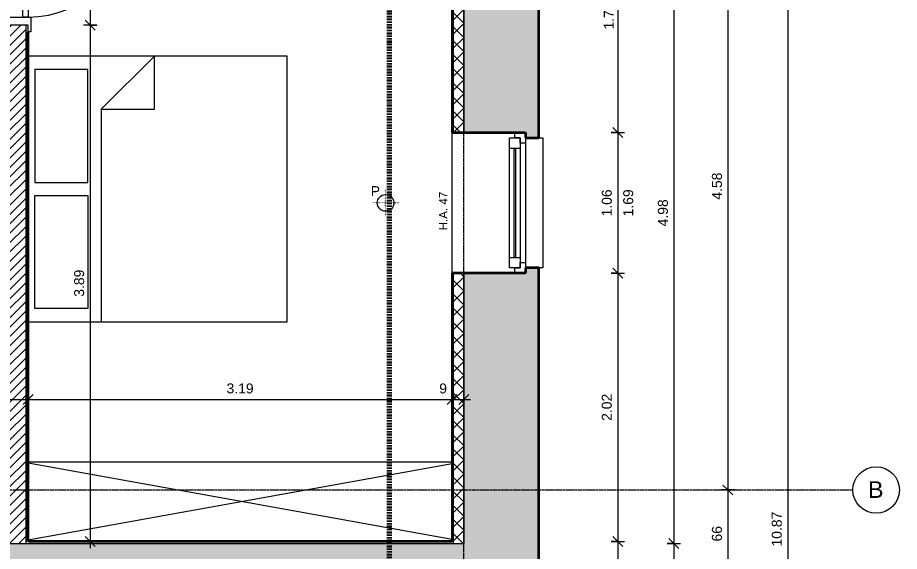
# Model space of a CAD drawing. Header units: millimetres. Extents: x -83 to 30397, y 298 to 25043.
# Drawn here: x 16899 to 23534, y 11403 to 15423 of the extents above; entities that cross this region are included whole.
import ezdxf

# ---------------------------------------------------------------- set-up
doc = ezdxf.new("R2010")
doc.units = ezdxf.units.MM
for name, pattern in [('Dash dot', [21, 10, -5, 1, -5]), ('Dot 1mm', [1, 0, -1]), ('Grid Line', [22.225, 12.7, -3.175, 3.175, -3.175])]:
    doc.linetypes.add(name, pattern=pattern)
for name, color, linetype, lineweight in [('A-ANNO-DIMS', 211, 'Continuous', 9), ('A-ANNO-DIMS-50', 211, 'Continuous', 9), ('A-DETL', 90, 'Continuous', 9), ('A-DOOR', 31, 'Continuous', 9), ('A-DOOR-FRAM', 31, 'Continuous', 18), ('A-GENM', 13, 'Continuous', 9), ('A-GLAZ', 151, 'Continuous', 9), ('A-GLAZ-IDEN', 152, 'Continuous', 18), ('A-WALL', 113, 'Continuous', 9), ('A-WALL-PATT', 111, 'Continuous', 35), ('G-ANNO-SYMB', 111, 'Continuous', 9), ('G-ANNO-TEXT', 231, 'Continuous', 9), ('I-FURN', 30, 'Continuous', 9), ('S-GRID', 1, 'Continuous', 9), ('S-GRID-IDEN', 1, 'Continuous', 9)]:
    doc.layers.add(name, color=color, linetype=linetype, lineweight=lineweight)
doc.styles.add('Arial_6', font='arial.ttf', dxfattribs={"height": 62.5})
doc.styles.add('Arial_7', font='arial.ttf', dxfattribs={"height": 75})
doc.styles.add('Arial_8', font='arial.ttf', dxfattribs={"height": 125})
doc.dimstyles.new('ANNOTATION_1_5MM_BLACK', dxfattribs={"dimscale": 304.8, "dimtxt": 76.519455, "dimasz": 0.246063, "dimexe": 0.164042, "dimexo": 0.0625, "dimgap": 0.065617, "dimtad": 1, "dimdec": 1, "dimlfac": 0.1, "dimrnd": 0.5, "dimdsep": 46, "dimtxsty": 'Arial_7', "dimblk1": 'OBLIQUE', "dimblk2": 'OBLIQUE', "dimsah": 1, "dimcen": 0.09, "dimdle": 0.164042, "dimazin": 0, "dimtfac": 1, "dimtdec": 4, "dimtix": 1, "dimtmove": 0, "dimatfit": 3, "dimfxl": 0.164042, "dimfxlon": 1, "dimtvp": 1, "dimtolj": 1, "dimtzin": 0, "dimarcsym": 2})
doc.dimstyles.new('ANNOTATION_1_5MM_BLACK_1', dxfattribs={"dimscale": 304.8, "dimtxt": 76.519455, "dimasz": 0.246063, "dimexe": 0.164042, "dimexo": 0.0625, "dimgap": 0.065617, "dimtad": 1, "dimlfac": 0.001, "dimrnd": 0.005, "dimzin": 0, "dimdsep": 46, "dimtxsty": 'Arial_7', "dimblk1": 'OBLIQUE', "dimblk2": 'OBLIQUE', "dimsah": 1, "dimcen": 0.09, "dimdle": 0.164042, "dimazin": 0, "dimtfac": 1, "dimtdec": 4, "dimtix": 1, "dimtmove": 0, "dimatfit": 3, "dimfxl": 0.164042, "dimfxlon": 1, "dimtvp": 1, "dimtolj": 1, "dimtzin": 0, "dimarcsym": 2})
doc.dimstyles.new('ANNOTATION_1_5MM_BLACK_2', dxfattribs={"dimscale": 304.8, "dimtxt": 76.519455, "dimasz": 0.246063, "dimexe": 0.164042, "dimexo": 0.0625, "dimgap": 0.065617, "dimtad": 1, "dimdec": 1, "dimlfac": 0.1, "dimrnd": 0.5, "dimdsep": 46, "dimtxsty": 'Arial_7', "dimblk1": 'OBLIQUE', "dimblk2": 'OBLIQUE', "dimsah": 1, "dimcen": 0.09, "dimdle": 0.164042, "dimazin": 0, "dimtfac": 1, "dimtdec": 4, "dimtix": 1, "dimtmove": 2, "dimatfit": 3, "dimfxl": 0.164042, "dimfxlon": 1, "dimtvp": 1, "dimtolj": 1, "dimtzin": 0, "dimarcsym": 2})

# ---------------------------------------------------------------- blocks, each defined once
blk = doc.blocks.new('WIN_SINGLE OPEN_ - 1060 x 1690-685744-N_F_ E_1')
at = {"layer": 'A-GLAZ', "lineweight": 18}
for p, q in [((-490, -186.5), (-490, -106.5)), ((-490, -106.5), (-410, -106.5)), ((-410, -106.5), (-410, -186.5)), ((410, -106.5), (490, -106.5)), ((410, -186.5), (410, -106.5)), ((490, -106.5), (490, -186.5)), ((-530, -146.5), (-490, -146.5)), ((-490, -146.5), (-490, -186.5)), ((-410, -186.5), (-490, -186.5)), ((-490, -186.5), (-450, -186.5)), ((-450, -186.5), (-450, -226.5)), ((-410, -141.5), (410, -141.5)), ((-410, -151.5), (-410, -141.5)), ((410, -151.5), (-410, -151.5)), ((410, -141.5), (410, -151.5)), ((490, -186.5), (410, -186.5)), ((450, -186.5), (490, -186.5)), ((450, -226.5), (450, -186.5)), ((490, -146.5), (530, -146.5)), ((490, -186.5), (490, -146.5)), ((-450, -226.5), (-490, -226.5)), ((490, -226.5), (450, -226.5))]:
    blk.add_line(p, q, dxfattribs=at)
at = {"layer": 'A-GLAZ'}
for p, q in [((-410, -106.5), (410, -106.5)), ((410, -186.5), (-410, -186.5)), ((450, -226.5), (-450, -226.5)), ((-490, -357.5), (-490, -326.5)), ((490, -326.5), (490, -357.5)), ((490, -357.5), (-490, -357.5))]:
    blk.add_line(p, q, dxfattribs=at)
blk = doc.blocks.new('DOOR_SIMPLE _U-CASING - 885 x 2135-733353-N_F_ E_1')
at = {"layer": 'A-DOOR'}
for p, q in [((-382.5, 85), (382.5, 85)), ((382.5, -105), (382.5, -850))]:
    blk.add_line(p, q, dxfattribs=at)
at = {"layer": 'A-DOOR', "lineweight": 18}
for p, q in [((-382.5, -45), (382.5, -45)), ((-382.5, -85), (-382.5, -45)), ((382.5, -45), (382.5, -85)), ((382.5, -85), (-382.5, -85))]:
    blk.add_line(p, q, dxfattribs=at)
at = {"layer": 'A-DOOR'}
blk.add_arc((382.5, -85), 765, 180, 270, dxfattribs=at)
at = {"layer": 'A-DOOR-FRAM'}
for p, q in [((-492.5, 105), (-382.5, 105)), ((-492.5, 85), (-492.5, 105)), ((-442.5, 85), (-492.5, 85)), ((-442.5, -85), (-442.5, 85)), ((-382.5, 105), (-382.5, -105)), ((382.5, 105), (492.5, 105)), ((382.5, -105), (382.5, 105)), ((442.5, 85), (442.5, -85)), ((492.5, 85), (442.5, 85)), ((492.5, 105), (492.5, 85)), ((-492.5, -85), (-442.5, -85)), ((-492.5, -105), (-492.5, -85)), ((-382.5, -105), (-492.5, -105)), ((492.5, -105), (382.5, -105)), ((442.5, -85), (492.5, -85)), ((492.5, -85), (492.5, -105))]:
    blk.add_line(p, q, dxfattribs=at)
blk = doc.blocks.new('CUPBOARD X - 3330 x 600-580393-N_F_ E_1')
at = {"layer": 'A-GENM'}
for p, q in [((0, 50), (0, 3240)), ((9, 50), (583.8, 3240.1)), ((16.2, 3240), (591, 50))]:
    blk.add_line(p, q, dxfattribs=at)
blk = doc.blocks.new('DOUBLE_BED - 2000 x 2000-313311-N_F_ E_1')
at = {"layer": 'I-FURN', "color": 253}
for p, q in [((-1000, -50), (-1000, -2000)), ((1000, -2000), (1000, -50)), ((-900, -500), (-900, -100)), ((-900, -100), (-50, -100)), ((-50, -100), (-50, -500)), ((50, -100), (50, -500)), ((900, -100), (50, -100)), ((900, -500), (900, -100)), ((-50, -500), (-900, -500)), ((50, -500), (900, -500)), ((600, -600), (-1000, -600)), ((600, -600), (1000, -1000)), ((600, -600), (600, -1000)), ((600, -1000), (1000, -1000)), ((-1000, -2000), (1000, -2000))]:
    blk.add_line(p, q, dxfattribs=at)
blk = doc.blocks.new('DIMBLOCK16-N_F_ E_1')
at = {"layer": 'A-ANNO-DIMS-50'}
for p, q in [((21415.4, 16352.5), (21377.9, 16390)), ((21365.4, 16352.5), (21465.4, 16352.5)), ((21415.4, 16352.5), (21365.4, 16352.5)), ((21415.4, 16352.5), (21415.4, 14557.5)), ((21415.4, 16352.5), (21452.9, 16315)), ((21365.4, 14557.5), (21465.4, 14557.5)), ((21415.4, 14557.5), (21365.4, 14557.5)), ((21415.4, 14557.5), (21377.9, 14595)), ((21415.4, 14557.5), (21452.9, 14520))]:
    blk.add_line(p, q, dxfattribs=at)
at = {"layer": 'A-ANNO-DIMS-50', "color": 0, "insert": (21294.5, 15333.7), "char_height": 75, "width": 291.073, "attachment_point": 1, "rotation": 90, "line_spacing_factor": 0.941778, "style": 'Arial_7'}
blk.add_mtext('1.79\\A2\\H0.5x;\\S5^  ;\\H2x;', dxfattribs=at)
blk = doc.blocks.new('_Oblique')
at = {"color": 0, "linetype": 'ByBlock', "lineweight": -2}
blk.add_line((-0.5, -0.5), (0.5, 0.5), dxfattribs=at)
blk = doc.blocks.new('DIMBLOCK17-N_F_ E_1')
at = {"layer": 'A-ANNO-DIMS-50'}
for p, q in [((21365.4, 14557.5), (21465.4, 14557.5)), ((21415.4, 14557.5), (21365.4, 14557.5)), ((21415.4, 14557.5), (21377.9, 14595)), ((21415.4, 14557.5), (21415.4, 13497.5)), ((21415.4, 14557.5), (21452.9, 14520)), ((21365.4, 13497.5), (21465.4, 13497.5)), ((21415.4, 13497.5), (21365.4, 13497.5)), ((21415.4, 13497.5), (21377.9, 13535)), ((21415.4, 13497.5), (21452.9, 13460))]:
    blk.add_line(p, q, dxfattribs=at)
at = {"layer": 'A-ANNO-DIMS-50', "color": 0, "char_height": 75, "width": 244.244, "attachment_point": 1, "rotation": 90, "line_spacing_factor": 0.941778, "style": 'Arial_7'}
for s, insert in [('1.06', (21294.5, 13925.7)), ('1.69', (21455.7, 13925.7))]:
    blk.add_mtext(s, dxfattribs=dict(at, insert=insert))
blk = doc.blocks.new('DIMBLOCK18-N_F_ E_1')
at = {"layer": 'A-ANNO-DIMS-50'}
for p, q in [((21365.4, 13497.5), (21465.4, 13497.5)), ((21415.4, 13497.5), (21365.4, 13497.5)), ((21415.4, 13497.5), (21377.9, 13535)), ((21415.4, 13497.5), (21415.4, 11477.5)), ((21415.4, 13497.5), (21452.9, 13460)), ((21415.4, 11477.5), (21377.9, 11515)), ((21365.4, 11477.5), (21465.4, 11477.5)), ((21415.4, 11477.5), (21365.4, 11477.5)), ((21415.4, 11477.5), (21452.9, 11440))]:
    blk.add_line(p, q, dxfattribs=at)
at = {"layer": 'A-ANNO-DIMS-50', "color": 0, "insert": (21294.5, 12385.7), "char_height": 75, "width": 244.244, "attachment_point": 1, "rotation": 90, "line_spacing_factor": 0.941778, "style": 'Arial_7'}
blk.add_mtext('2.02', dxfattribs=at)
blk = doc.blocks.new('DIMBLOCK19-N_F_ E_1')
at = {"layer": 'A-ANNO-DIMS-50'}
for p, q in [((21415.4, 11477.5), (21377.9, 11515)), ((21365.4, 11477.5), (21465.4, 11477.5)), ((21415.4, 11477.5), (21365.4, 11477.5)), ((21415.4, 11477.5), (21415.4, 10932.5)), ((21415.4, 11477.5), (21452.9, 11440)), ((21415.4, 10932.5), (21377.9, 10970)), ((21365.4, 10932.5), (21465.4, 10932.5)), ((21415.4, 10932.5), (21365.4, 10932.5)), ((21415.4, 10932.5), (21452.9, 10895))]:
    blk.add_line(p, q, dxfattribs=at)
at = {"layer": 'A-ANNO-DIMS-50', "color": 0, "insert": (21294.5, 11127.3), "char_height": 75, "width": 186.397, "attachment_point": 1, "rotation": 90, "line_spacing_factor": 0.941778, "style": 'Arial_7'}
blk.add_mtext('54\\A2\\H0.5x;\\S5^  ;\\H2x;', dxfattribs=at)
blk = doc.blocks.new('DIMBLOCK49-N_F_ E_1')
at = {"layer": 'A-ANNO-DIMS-50'}
for p, q in [((21837.5, 16442.5), (21800, 16480)), ((21887.5, 16442.5), (21787.5, 16442.5)), ((21837.5, 16442.5), (21837.5, 11462.5)), ((21837.5, 16442.5), (21875, 16405)), ((21837.5, 16442.5), (21887.5, 16442.5)), ((21837.5, 11462.5), (21800, 11500)), ((21787.5, 11462.5), (21887.5, 11462.5)), ((21837.5, 11462.5), (21787.5, 11462.5)), ((21837.5, 11462.5), (21875, 11425))]:
    blk.add_line(p, q, dxfattribs=at)
at = {"layer": 'A-ANNO-DIMS-50', "color": 0, "insert": (21716.6, 13850.7), "char_height": 75, "width": 244.244, "attachment_point": 1, "rotation": 90, "line_spacing_factor": 0.941778, "style": 'Arial_7'}
blk.add_mtext('4.98', dxfattribs=at)
blk = doc.blocks.new('DIMBLOCK50-N_F_ E_1')
at = {"layer": 'A-ANNO-DIMS-50'}
for p, q in [((21837.5, 11462.5), (21800, 11500)), ((21787.5, 11462.5), (21887.5, 11462.5)), ((21837.5, 11462.5), (21787.5, 11462.5)), ((21837.5, 11462.5), (21837.5, 10947.5)), ((21837.5, 11462.5), (21875, 11425)), ((21837.5, 10947.5), (21800, 10985)), ((21787.5, 10947.5), (21887.5, 10947.5)), ((21837.5, 10947.5), (21787.5, 10947.5)), ((21837.5, 10947.5), (21875, 10910))]:
    blk.add_line(p, q, dxfattribs=at)
at = {"layer": 'A-ANNO-DIMS-50', "color": 0, "insert": (21716.6, 11127.3), "char_height": 75, "width": 186.397, "attachment_point": 1, "rotation": 90, "line_spacing_factor": 0.941778, "style": 'Arial_7'}
blk.add_mtext('51\\A2\\H0.5x;\\S5^  ;\\H2x;', dxfattribs=at)
blk = doc.blocks.new('DIMBLOCK61-N_F_ E_1')
at = {"layer": 'A-ANNO-DIMS-50'}
for p, q in [((22694.3, 17055.5), (22694.3, 6084.5)), ((22644.3, 17005.5), (22744.3, 17005.5)), ((22694.3, 17005.5), (22644.3, 17005.5)), ((22694.3, 17005.5), (22656.8, 17043)), ((22694.3, 17005.5), (22731.8, 16968)), ((22694.3, 6134.5), (22656.8, 6172)), ((22744.3, 6134.5), (22644.3, 6134.5)), ((22694.3, 6134.5), (22731.8, 6097)), ((22694.3, 6134.5), (22744.3, 6134.5))]:
    blk.add_line(p, q, dxfattribs=at)
at = {"layer": 'A-ANNO-DIMS-50', "color": 0, "insert": (22573.4, 11439.2), "char_height": 75, "width": 314.028, "attachment_point": 1, "rotation": 90, "line_spacing_factor": 0.941778, "style": 'Arial_7'}
blk.add_mtext('10.87', dxfattribs=at)
blk = doc.blocks.new('Quadrillage - M_Grid Head - Circle_3_5-489728-N_F_ E_1')
at = {"layer": 'S-GRID-IDEN'}
blk.add_circle((0, 0), 3.5, dxfattribs=at)
blk = doc.blocks.new('DIMBLOCK112-N_F_ E_1')
at = {"layer": 'A-ANNO-DIMS-50'}
for p, q in [((17444.8, 16252.5), (17407.3, 16290)), ((17494.8, 16252.5), (17394.8, 16252.5)), ((17444.8, 16252.5), (17444.8, 15367.5)), ((17444.8, 16252.5), (17482.3, 16215)), ((17444.8, 16252.5), (17494.8, 16252.5)), ((17444.8, 15367.5), (17407.3, 15405)), ((17494.8, 15367.5), (17394.8, 15367.5)), ((17444.8, 15367.5), (17482.3, 15330)), ((17444.8, 15367.5), (17494.8, 15367.5))]:
    blk.add_line(p, q, dxfattribs=at)
at = {"layer": 'A-ANNO-DIMS-50', "color": 0, "char_height": 75, "attachment_point": 1, "rotation": 90, "line_spacing_factor": 0.941778, "style": 'Arial_7'}
for s, insert, width in [('88\\A2\\H0.5x;\\S5^  ;\\H2x;', (17323.9, 15732.3), 186.397), ('2.13\\A2\\H0.5x;\\S5^  ;\\H2x;', (17485.2, 15688.7), 291.073)]:
    blk.add_mtext(s, dxfattribs=dict(at, insert=insert, width=width))
blk = doc.blocks.new('DIMBLOCK113-N_F_ E_1')
at = {"layer": 'A-ANNO-DIMS-50'}
for p, q in [((17444.8, 15367.5), (17407.3, 15405)), ((17494.8, 15367.5), (17394.8, 15367.5)), ((17444.8, 15367.5), (17444.8, 11427.5)), ((17444.8, 15367.5), (17482.3, 15330)), ((17444.8, 15367.5), (17494.8, 15367.5)), ((17444.8, 11477.5), (17407.3, 11515)), ((17494.8, 11477.5), (17394.8, 11477.5)), ((17444.8, 11477.5), (17482.3, 11440)), ((17444.8, 11477.5), (17494.8, 11477.5))]:
    blk.add_line(p, q, dxfattribs=at)
at = {"layer": 'A-ANNO-DIMS-50', "color": 0, "insert": (17323.9, 13320.7), "char_height": 75, "width": 244.244, "attachment_point": 1, "rotation": 90, "line_spacing_factor": 0.941778, "style": 'Arial_7'}
blk.add_mtext('3.89', dxfattribs=at)
blk = doc.blocks.new('DIMBLOCK115-N_F_ E_1')
at = {"layer": 'A-ANNO-DIMS-50'}
for p, q in [((14817.4, 12546.6), (14779.9, 12509.1)), ((14817.4, 12596.6), (14817.4, 12496.6)), ((14817.4, 12546.6), (14817.4, 12596.6)), ((14817.4, 12546.6), (14854.9, 12584.1)), ((14817.4, 12546.6), (16977.4, 12546.6)), ((16977.4, 12546.6), (16939.9, 12509.1)), ((16977.4, 12596.6), (16977.4, 12496.6)), ((16977.4, 12546.6), (16977.4, 12596.6)), ((16977.4, 12546.6), (17014.9, 12584.1))]:
    blk.add_line(p, q, dxfattribs=at)
at = {"layer": 'A-ANNO-DIMS-50', "color": 0, "insert": (15795.6, 12667.5), "char_height": 75, "width": 244.244, "attachment_point": 1, "line_spacing_factor": 0.941778, "style": 'Arial_7'}
blk.add_mtext('2.16', dxfattribs=at)
blk = doc.blocks.new('DIMBLOCK116-N_F_ E_1')
at = {"layer": 'A-ANNO-DIMS-50'}
for p, q in [((16977.4, 12546.6), (16939.9, 12509.1)), ((16977.4, 12596.6), (16977.4, 12496.6)), ((16977.4, 12546.6), (16977.4, 12596.6)), ((16977.4, 12546.6), (17014.9, 12584.1)), ((16977.4, 12546.6), (20167.4, 12546.6)), ((20167.4, 12546.6), (20129.9, 12509.1)), ((20167.4, 12596.6), (20167.4, 12496.6)), ((20167.4, 12546.6), (20167.4, 12596.6)), ((20167.4, 12546.6), (20204.9, 12584.1))]:
    blk.add_line(p, q, dxfattribs=at)
at = {"layer": 'A-ANNO-DIMS-50', "color": 0, "insert": (18470.6, 12667.5), "char_height": 75, "width": 244.244, "attachment_point": 1, "line_spacing_factor": 0.941778, "style": 'Arial_7'}
blk.add_mtext('3.19', dxfattribs=at)
blk = doc.blocks.new('DIMBLOCK117-N_F_ E_1')
at = {"layer": 'A-ANNO-DIMS-50'}
for p, q in [((20167.4, 12546.6), (20129.9, 12509.1)), ((20167.4, 12596.6), (20167.4, 12496.6)), ((20167.4, 12546.6), (20167.4, 12596.6)), ((20167.4, 12546.6), (20204.9, 12584.1)), ((20167.4, 12546.6), (20307.4, 12546.6)), ((20257.4, 12546.6), (20219.9, 12509.1)), ((20257.4, 12596.6), (20257.4, 12496.6)), ((20257.4, 12546.6), (20257.4, 12596.6)), ((20257.4, 12546.6), (20294.9, 12584.1))]:
    blk.add_line(p, q, dxfattribs=at)
at = {"layer": 'A-ANNO-DIMS-50', "color": 0, "insert": (20071.1, 12667.5), "char_height": 75, "width": 69.784, "attachment_point": 1, "line_spacing_factor": 0.941778, "style": 'Arial_7'}
blk.add_mtext('9', dxfattribs=at)
blk = doc.blocks.new('DIMBLOCK137-N_F_ E_1')
at = {"layer": 'A-ANNO-DIMS-50'}
for p, q in [((22244.1, 16442.5), (22206.6, 16480)), ((22294.1, 16442.5), (22194.1, 16442.5)), ((22244.1, 16442.5), (22244.1, 11865)), ((22244.1, 16442.5), (22281.6, 16405)), ((22244.1, 16442.5), (22294.1, 16442.5)), ((22244.1, 11865), (22206.6, 11902.5)), ((22294.1, 11865), (22194.1, 11865)), ((22244.1, 11865), (22281.6, 11827.5)), ((22244.1, 11865), (22294.1, 11865))]:
    blk.add_line(p, q, dxfattribs=at)
at = {"layer": 'A-ANNO-DIMS-50', "color": 0, "insert": (22123.2, 14052), "char_height": 75, "width": 244.244, "attachment_point": 1, "rotation": 90, "line_spacing_factor": 0.941778, "style": 'Arial_7'}
blk.add_mtext('4.58', dxfattribs=at)
blk = doc.blocks.new('DIMBLOCK138-N_F_ E_1')
at = {"layer": 'A-ANNO-DIMS-50'}
for p, q in [((22244.1, 11865), (22206.6, 11902.5)), ((22294.1, 11865), (22194.1, 11865)), ((22244.1, 11865), (22244.1, 11205)), ((22244.1, 11865), (22281.6, 11827.5)), ((22244.1, 11865), (22294.1, 11865)), ((22244.1, 11205), (22206.6, 11242.5)), ((22294.1, 11205), (22194.1, 11205)), ((22244.1, 11205), (22281.6, 11167.5)), ((22244.1, 11205), (22294.1, 11205))]:
    blk.add_line(p, q, dxfattribs=at)
at = {"layer": 'A-ANNO-DIMS-50', "color": 0, "insert": (22123.2, 11476.9), "char_height": 75, "width": 139.568, "attachment_point": 1, "rotation": 90, "line_spacing_factor": 0.941778, "style": 'Arial_7'}
blk.add_mtext('66', dxfattribs=at)

msp = doc.modelspace()

# ---------------------------------------------------------------- hatches: boundary and pattern name
at = {"layer": 'A-WALL-PATT', "lineweight": 9}
h = msp.add_hatch(dxfattribs=at)
h.set_pattern_fill('FP1_2', color=256, style=0, pattern_type=2)
h.set_pattern_definition([(45, (0, 0), (-35.35534, 35.35534), [])])
h.paths.add_polyline_path([(16822.354, 11462.509), (16962.354, 11462.509), (16962.354, 15367.509), (16822.354, 15367.509), (16822.354, 11477.509)])
h.paths.add_polyline_path([(16822.354, 16252.509), (16962.354, 16252.509), (16962.354, 16442.509), (16822.354, 16442.509), (16822.354, 16352.509)])
h = msp.add_hatch(color=256, dxfattribs=at)
h.paths.add_polyline_path([(20820.354, 6697.509), (20820.354, 7597.509), (20257.354, 7597.509), (20257.354, 6697.509)])
h.paths.add_polyline_path([(20257.354, 10597.509), (20820.354, 10597.509), (20820.354, 13537.509), (20720.354, 13537.509), (20720.354, 13497.509), (20257.354, 13497.509), (20257.354, 10947.509)])
h.paths.add_polyline_path([(20720.354, 14517.509), (20820.354, 14517.509), (20820.354, 16442.509), (20257.354, 16442.509), (20257.354, 14557.509), (20720.354, 14557.509)])
h = msp.add_hatch(dxfattribs=at)
h.set_pattern_fill('FP1_1', color=256, style=0, pattern_type=2)
h.set_pattern_definition([(45, (0, 0), (-53.033, 53.033), []), (135, (0, 0), (-53.033, -53.033), [])])
h.paths.add_polyline_path([(20257.354, 6697.509), (20257.354, 7597.509), (20407.354, 7597.509), (20407.354, 7627.509), (20177.354, 7627.509), (20177.354, 6697.509)])
h.paths.add_polyline_path([(20407.354, 10567.509), (20407.354, 10597.509), (20257.354, 10597.509), (20257.354, 10947.509), (20177.354, 10947.509), (20177.354, 10567.509)])
h.paths.add_polyline_path([(20257.354, 11462.509), (20257.354, 13497.509), (20177.354, 13497.509), (20177.354, 11462.509)])
h.paths.add_polyline_path([(20177.354, 14557.509), (20257.354, 14557.509), (20257.354, 16362.509), (20177.354, 16362.509), (20177.354, 16195.053)])
at = {"layer": 'A-WALL-PATT'}
msp.add_hatch(color=256, dxfattribs=at).paths.add_polyline_path([(20167.354, 10947.509), (20257.354, 10947.509), (20257.354, 11462.509), (14807.354, 11462.509), (14807.354, 10947.509), (19703.346, 10947.509)])

# ---------------------------------------------------------------- linework, layer by layer
at = {"layer": 'A-DETL', "linetype": 'Dot 1mm'}
for p, q in [((19667.354, 13927.509), (19667.354, 14127.509)), ((19567.354, 14027.509), (19767.354, 14027.509))]:
    msp.add_line(p, q, dxfattribs=at)
at = {"layer": 'A-DETL', "lineweight": 18}
msp.add_circle((19667.354, 14027.509), 62.5, dxfattribs=at)
at = {"layer": 'A-WALL', "lineweight": 35}
for p, q in [((20820.354, 14517.509), (20820.354, 17005.509)), ((20167.354, 16352.509), (20167.354, 14557.509)), ((16977.354, 11477.509), (16977.354, 15317.509)), ((20167.354, 14557.509), (20720.354, 14557.509)), ((20720.354, 14557.509), (20720.354, 14517.509)), ((20720.354, 14517.509), (20820.354, 14517.509)), ((20820.354, 13537.509), (20720.354, 13537.509)), ((20720.354, 13537.509), (20720.354, 13497.509)), ((20820.354, 10597.509), (20820.354, 13537.509)), ((20720.354, 13497.509), (20167.354, 13497.509)), ((20167.354, 13497.509), (20167.354, 11477.509)), ((20167.354, 11477.509), (16977.354, 11477.509))]:
    msp.add_line(p, q, dxfattribs=at)
at = {"layer": 'A-WALL'}
for p, q in [((20257.354, 16442.509), (20257.354, 14557.509)), ((20177.354, 16362.509), (20177.354, 14557.509)), ((16962.354, 11462.509), (16962.354, 15367.509)), ((20167.354, 13497.509), (20167.354, 14557.509)), ((20177.354, 13497.509), (20177.354, 11462.509)), ((20257.354, 13497.509), (20257.354, 11462.509)), ((14807.354, 11462.509), (20257.354, 11462.509))]:
    msp.add_line(p, q, dxfattribs=at)
at = {"layer": 'G-ANNO-SYMB', "linetype": 'Dash dot', "lineweight": 70}
msp.add_line((19693.8, 22933.184), (19693.8, 2129.591), dxfattribs=at)
at = {"layer": 'S-GRID', "linetype": 'Grid Line'}
for p, q in [((20257.354, 4601.222), (20257.354, 18451.704)), ((4291.211, 11865.009), (23183.885, 11865.009))]:
    msp.add_line(p, q, dxfattribs=at)

# ---------------------------------------------------------------- block references
at = {"layer": 'A-DOOR', "rotation": 90}
msp.add_blockref('DOOR_SIMPLE _U-CASING - 885 x 2135-733353-N_F_ E_1', (16892.354, 15810.009), dxfattribs=at)
at = {"layer": 'A-GENM', "rotation": 270.0000000000001}
msp.add_blockref('CUPBOARD X - 3330 x 600-580393-N_F_ E_1', (16927.354, 12077.509), dxfattribs=at)
at = {"layer": 'A-GLAZ', "rotation": 89.99999999999979}
msp.add_blockref('WIN_SINGLE OPEN_ - 1060 x 1690-685744-N_F_ E_1', (20493.854, 14027.509), dxfattribs=at)
at = {"layer": 'I-FURN', "color": 253, "rotation": 89.99999999999993}
msp.add_blockref('DOUBLE_BED - 2000 x 2000-313311-N_F_ E_1', (16927.354, 14132.509), dxfattribs=at)
at = {"layer": 'S-GRID-IDEN', "xscale": 49.99999999999998, "yscale": 49.99999999999998, "zscale": 49.99999999999998, "rotation": 269.9999999999994}
msp.add_blockref('Quadrillage - M_Grid Head - Circle_3_5-489728-N_F_ E_1', (23358.885, 11865.009), dxfattribs=at)

# ---------------------------------------------------------------- texts
at = {"layer": 'A-GLAZ-IDEN', "lineweight": 9, "insert": (20070.533, 13820.66), "char_height": 62.5, "width": 364.76781, "attachment_point": 1, "rotation": 90, "style": 'Arial_6'}
msp.add_mtext('H.A. 47', dxfattribs=at)
at = {"layer": 'G-ANNO-TEXT', "color": 142, "insert": (19555.627, 14153.824), "char_height": 75, "width": 84.17719, "attachment_point": 1, "style": 'Arial_7'}
msp.add_mtext('P', dxfattribs=at)

# ---------------------------------------------------------------- dimensions: what is measured, and where the dimension line sits
at = {"layer": 'A-ANNO-DIMS'}
for base, p1, p2, dimstyle, override, picture, middle in [((22694.266, 6134.509), (22644.266, 17005.509), (22744.266, 6134.509), 'ANNOTATION_1_5MM_BLACK_1', {"dimpost": '<>', "dimfxl": 10871.45993}, 'DIMBLOCK61-N_F_ E_1', (22635.973, 11570.009)), ((21837.547, 11462.509), (21887.547, 16442.509), (21787.547, 11462.509), 'ANNOTATION_1_5MM_BLACK_1', {"dimpost": '<>', "dimfxl": 4981.003915}, 'DIMBLOCK49-N_F_ E_1', (21779.255, 13952.509)), ((22244.115, 11865.009), (22294.115, 16442.509), (22294.115, 11865.009), 'ANNOTATION_1_5MM_BLACK_1', {"dimpost": '<>', "dimfxl": 4577.5}, 'DIMBLOCK137-N_F_ E_1', (22185.822, 14153.759)), ((17444.811, 11477.509), (17494.811, 15367.509), (17494.811, 11477.509), 'ANNOTATION_1_5MM_BLACK_1', {"dimpost": '<>', "dimfxl": 3890}, 'DIMBLOCK113-N_F_ E_1', (17386.493, 13422.509)), ((21415.37, 11477.509), (21365.37, 13497.509), (21365.37, 11477.509), 'ANNOTATION_1_5MM_BLACK_1', {"dimpost": '<>', "dimfxl": 2020}, 'DIMBLOCK18-N_F_ E_1', (21357.077, 12487.509)), ((22244.115, 11205.009), (22294.115, 11865.009), (22294.115, 11205.009), 'ANNOTATION_1_5MM_BLACK', {"dimpost": '<>', "dimfxl": 660}, 'DIMBLOCK138-N_F_ E_1', (22185.822, 11535.009))]:
    dim = msp.add_linear_dim(base=base, p1=p1, p2=p2, angle=90, dimstyle=dimstyle, override=override, dxfattribs=at)
    dim.commit()
    dim.dimension.update_dxf_attribs({"geometry": picture, "text_midpoint": middle})
for base, p1, p2, text, dimstyle, override, picture, middle in [((21415.37, 14557.509), (21365.37, 16352.509), (21365.37, 14557.509), '\\A1;1.79\\Q;{\\A1;{\\H0.5x;\\S5^ ;}}', 'ANNOTATION_1_5MM_BLACK_1', {"dimpost": '<>', "dimfxl": 1795}, 'DIMBLOCK16-N_F_ E_1', (21357.077, 15455.009)), ((17444.811, 15367.509), (17494.811, 16252.509), (17494.811, 15367.509), '\\A1;88\\Q;{\\A1;{\\H0.5x;\\S5^ ;}}\\X\\A1;2.13\\Q;{\\A1;{\\H0.5x;\\S5^ ;}}', 'ANNOTATION_1_5MM_BLACK', {"dimpost": '<>', "dimfxl": 885}, 'DIMBLOCK112-N_F_ E_1', (17444.811, 15810.009)), ((21415.37, 13497.509), (21365.37, 14557.509), (21365.37, 13497.509), '<>\\X1.69', 'ANNOTATION_1_5MM_BLACK_1', {"dimpost": '<>', "dimfxl": 1060}, 'DIMBLOCK17-N_F_ E_1', (21415.37, 14027.509)), ((21415.37, 10932.509), (21365.37, 11477.509), (21365.37, 10932.509), '\\A1;54\\Q;{\\A1;{\\H0.5x;\\S5^ ;}}', 'ANNOTATION_1_5MM_BLACK', {"dimpost": '<>', "dimfxl": 545}, 'DIMBLOCK19-N_F_ E_1', (21357.231, 11205.009)), ((21837.547, 10947.509), (21787.547, 11462.509), (21787.547, 10947.509), '\\A1;51\\Q;{\\A1;{\\H0.5x;\\S5^ ;}}', 'ANNOTATION_1_5MM_BLACK', {"dimpost": '<>', "dimfxl": 515}, 'DIMBLOCK50-N_F_ E_1', (21779.255, 11205.009))]:
    dim = msp.add_linear_dim(base=base, p1=p1, p2=p2, angle=90, text=text, dimstyle=dimstyle, override=override, dxfattribs=at)
    dim.commit()
    dim.dimension.update_dxf_attribs({"geometry": picture, "text_midpoint": middle})
for base, p1, p2, override, picture, middle in [((16977.354, 12546.617), (14817.354, 12596.617), (16977.354, 12596.617), {"dimpost": '<>', "dimfxl": 2160}, 'DIMBLOCK115-N_F_ E_1', (15897.354, 12604.91)), ((20167.354, 12546.617), (16977.354, 12596.617), (20167.354, 12596.617), {"dimpost": '<>', "dimfxl": 3190}, 'DIMBLOCK116-N_F_ E_1', (18572.354, 12604.935))]:
    dim = msp.add_linear_dim(base=base, p1=p1, p2=p2, dimstyle='ANNOTATION_1_5MM_BLACK_1', override=override, dxfattribs=at)
    dim.commit()
    dim.dimension.update_dxf_attribs({"geometry": picture, "text_midpoint": middle})
dim = msp.add_linear_dim(base=(20257.354, 12546.617), p1=(20167.354, 12596.617), p2=(20257.354, 12596.617), dimstyle='ANNOTATION_1_5MM_BLACK_2', override={"dimpost": '<>', "dimfxl": 90}, dxfattribs=at)
dim.commit()
dim.dimension.update_dxf_attribs({"geometry": 'DIMBLOCK117-N_F_ E_1', "text_midpoint": (20105.974, 12617.516), "dimtype": 160})

# ---------------------------------------------------------------- next in the draw order: texts
at = {"layer": 'S-GRID-IDEN', "insert": (23298.095, 11930.57), "char_height": 125, "width": 140.29531, "attachment_point": 1, "style": 'Arial_8', "bg_fill": 3, "box_fill_scale": 1.25, "bg_fill_color": 256, "bg_fill_true_color": 13158600, "bg_fill_transparency": 0}
msp.add_mtext('B', dxfattribs=at)

doc.saveas('drawing.dxf')
